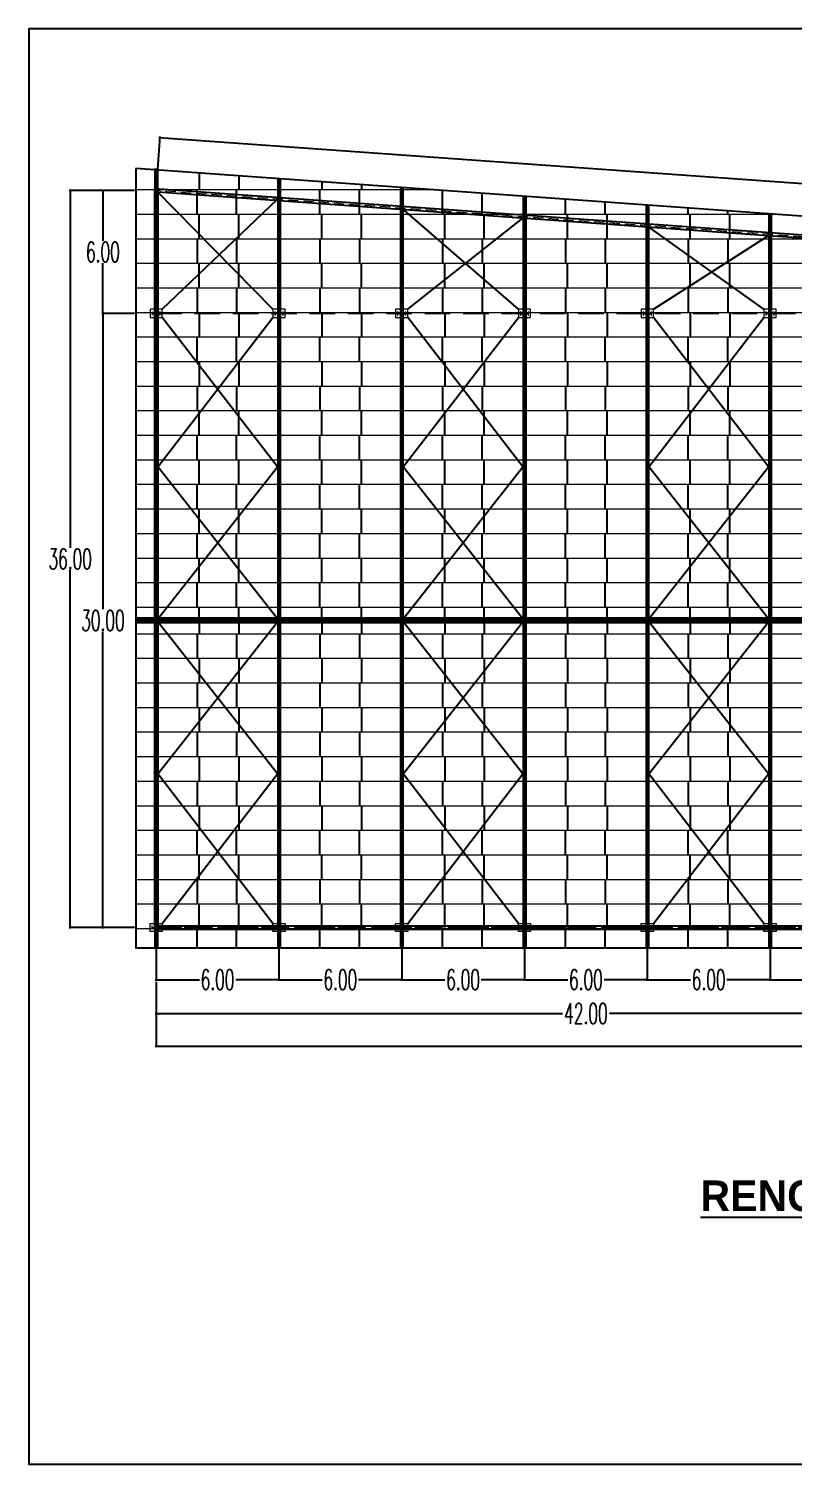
# Model space of a CAD drawing. Header units: millimetres. Extents: x 2175 to 3376, y 1504 to 1740.
# Drawn here: x 2669.8 to 2707.1, y 1505.2 to 1575.3 of the extents above; entities that cross this region are included whole.
import ezdxf

# ---------------------------------------------------------------- set-up
doc = ezdxf.new("R2010")
doc.units = ezdxf.units.MM
doc.linetypes.add('HIDDEN', pattern=[0.375, 0.25, -0.125])
for name, color, linetype in [('Atap', 3, 'Continuous'), ('GR', 7, 'Continuous'), ('KOP TEKS', 1, 'Continuous')]:
    doc.layers.add(name, color=color, linetype=linetype)
for name, color, linetype, lineweight in [('GRS-TIPIS', 253, 'Continuous', 9), ('HAT', 8, 'Continuous', 9), ('Pondasi', 6, 'Continuous', 9)]:
    doc.layers.add(name, color=color, linetype=linetype, lineweight=lineweight)
doc.styles.add('-DIM2', font='simplex.shx', dxfattribs={"width": 0.55})
doc.styles.get("Standard").update_dxf_attribs({"font": 'arial.ttf'})
doc.dimstyles.new('DENAH KANTOR', dxfattribs={"dimtxt": 1, "dimasz": 0.05, "dimexe": 0.05, "dimexo": 0.05, "dimgap": 0.05, "dimtad": 0, "dimtih": 1, "dimtoh": 1, "dimzin": 0, "dimdsep": 46, "dimtxsty": '-DIM2', "dimblk": 'ARCHTICK', "dimcen": 0.3, "dimdle": 0.05, "dimclrd": 1, "dimclre": 1, "dimclrt": 7, "dimadec": 0, "dimazin": 0, "dimtfac": 1, "dimtix": 1, "dimtofl": 0, "dimtmove": 0, "dimatfit": 3, "dimldrblk": 'ARCHTICK', "dimfxl": 1, "dimtolj": 1, "dimtzin": 0, "dimarcsym": 0})

# ---------------------------------------------------------------- blocks, each defined once
blk = doc.blocks.new('WF300')
at = {"layer": 'Pondasi'}
for p, q in [((4219.418, -131.977), (4219.418, -132.102)), ((4219.698, -132.102), (4219.698, -131.977)), ((4219.408, -132.102), (4219.418, -132.102)), ((4219.418, -132.034), (4219.698, -132.034)), ((4219.418, -132.044), (4219.698, -132.044)), ((4219.558, -132.044), (4219.558, -132.034)), ((4219.698, -132.102), (4219.708, -132.102))]:
    blk.add_line(p, q, dxfattribs=at)
blk.add_lwpolyline([(4219.783, -132.189), (4219.783, -131.889), (4219.333, -131.889), (4219.333, -132.189)], close=True, dxfattribs=at)
for points in [[(4219.418, -131.977), (4219.408, -131.977), (4219.408, -132.102)], [(4219.708, -132.102), (4219.708, -131.977), (4219.698, -131.977)]]:
    blk.add_lwpolyline(points, dxfattribs=at)
blk = doc.blocks.new('_ArchTick')
at = {"color": 0, "linetype": 'ByBlock', "const_width": 0.15}
blk.add_lwpolyline([(-0.5, -0.5), (0.5, 0.5)], dxfattribs=at)
blk = doc.blocks.new('*D1003')
at = {"layer": 'Defpoints', "color": 0, "linetype": 'Continuous', "transparency": 16777216}
for p in [(2674.993, 1567.409), (2673.393, 1561.409), (2674.993, 1561.409)]:
    blk.add_point(p, dxfattribs=at)
at = {"layer": 'GR', "color": 1, "linetype": 'Continuous', "lineweight": -2, "transparency": 16777216}
for p, q in [((2674.943, 1567.409), (2673.343, 1567.409)), ((2673.393, 1567.459), (2673.393, 1564.959)), ((2673.393, 1561.359), (2673.393, 1563.859)), ((2674.943, 1561.409), (2673.343, 1561.409))]:
    blk.add_line(p, q, dxfattribs=at)
at = {"layer": 'GR', "color": 1, "linetype": 'Continuous', "lineweight": -2, "transparency": 16777216, "xscale": 0.05, "yscale": 0.05, "zscale": 0.05}
for p, rotation in [((2673.393, 1567.409), 90), ((2673.393, 1561.409), 270)]:
    blk.add_blockref('_ArchTick', p, dxfattribs=dict(at, rotation=rotation))
at = {"layer": 'GR', "color": 7, "linetype": 'Continuous', "transparency": 16777216, "insert": (2673.393, 1564.409), "char_height": 1, "attachment_point": 5, "style": '-DIM2'}
blk.add_mtext('\\A1;6.00', dxfattribs=at)
blk = doc.blocks.new('*D1004')
at = {"layer": 'Defpoints', "color": 0, "linetype": 'Continuous', "transparency": 16777216}
for p in [(2674.993, 1561.409), (2673.393, 1531.409), (2674.993, 1531.409)]:
    blk.add_point(p, dxfattribs=at)
at = {"layer": 'GR', "color": 1, "linetype": 'Continuous', "lineweight": -2, "transparency": 16777216}
for p, q in [((2674.943, 1561.409), (2673.343, 1561.409)), ((2673.393, 1561.459), (2673.393, 1546.959)), ((2673.393, 1531.359), (2673.393, 1545.859)), ((2674.943, 1531.409), (2673.343, 1531.409))]:
    blk.add_line(p, q, dxfattribs=at)
at = {"layer": 'GR', "color": 1, "linetype": 'Continuous', "lineweight": -2, "transparency": 16777216, "xscale": 0.05, "yscale": 0.05, "zscale": 0.05}
for p, rotation in [((2673.393, 1561.409), 90), ((2673.393, 1531.409), 270)]:
    blk.add_blockref('_ArchTick', p, dxfattribs=dict(at, rotation=rotation))
at = {"layer": 'GR', "color": 7, "linetype": 'Continuous', "transparency": 16777216, "insert": (2673.393, 1546.409), "char_height": 1, "attachment_point": 5, "style": '-DIM2'}
blk.add_mtext('\\A1;30.00', dxfattribs=at)
blk = doc.blocks.new('*D1005')
at = {"layer": 'Defpoints', "color": 0, "linetype": 'Continuous', "transparency": 16777216}
for p in [(2673.393, 1567.409), (2671.793, 1531.409), (2673.393, 1531.409)]:
    blk.add_point(p, dxfattribs=at)
at = {"layer": 'GR', "color": 1, "linetype": 'Continuous', "lineweight": -2, "transparency": 16777216}
for p, q in [((2673.343, 1567.409), (2671.743, 1567.409)), ((2671.793, 1567.459), (2671.793, 1549.959)), ((2671.793, 1531.359), (2671.793, 1548.859)), ((2673.343, 1531.409), (2671.743, 1531.409))]:
    blk.add_line(p, q, dxfattribs=at)
at = {"layer": 'GR', "color": 1, "linetype": 'Continuous', "lineweight": -2, "transparency": 16777216, "xscale": 0.05, "yscale": 0.05, "zscale": 0.05}
for p, rotation in [((2671.793, 1567.409), 90), ((2671.793, 1531.409), 270)]:
    blk.add_blockref('_ArchTick', p, dxfattribs=dict(at, rotation=rotation))
at = {"layer": 'GR', "color": 7, "linetype": 'Continuous', "transparency": 16777216, "insert": (2671.793, 1549.409), "char_height": 1, "attachment_point": 5, "style": '-DIM2'}
blk.add_mtext('\\A1;36.00', dxfattribs=at)
blk = doc.blocks.new('*D1006')
at = {"layer": 'Defpoints', "color": 0, "linetype": 'Continuous', "transparency": 16777216}
for p in [(2675.993, 1528.809), (2717.993, 1528.809), (2717.993, 1527.209)]:
    blk.add_point(p, dxfattribs=at)
at = {"layer": 'GR', "color": 1, "linetype": 'Continuous', "lineweight": -2, "transparency": 16777216}
for p, q in [((2675.993, 1528.759), (2675.993, 1527.159)), ((2717.993, 1528.759), (2717.993, 1527.159)), ((2675.943, 1527.209), (2695.843, 1527.209)), ((2718.043, 1527.209), (2698.143, 1527.209))]:
    blk.add_line(p, q, dxfattribs=at)
at = {"layer": 'GR', "color": 1, "linetype": 'Continuous', "lineweight": -2, "transparency": 16777216, "xscale": 0.05, "yscale": 0.05, "zscale": 0.05, "rotation": 180}
blk.add_blockref('_ArchTick', (2675.993, 1527.209), dxfattribs=at)
at = {"layer": 'GR', "color": 1, "linetype": 'Continuous', "lineweight": -2, "transparency": 16777216, "xscale": 0.05, "yscale": 0.05, "zscale": 0.05}
blk.add_blockref('_ArchTick', (2717.993, 1527.209), dxfattribs=at)
at = {"layer": 'GR', "color": 7, "linetype": 'Continuous', "transparency": 16777216, "insert": (2696.993, 1527.209), "char_height": 1, "attachment_point": 5, "style": '-DIM2'}
blk.add_mtext('\\A1;42.00', dxfattribs=at)
blk = doc.blocks.new('*D1009')
at = {"layer": 'Defpoints', "color": 0, "linetype": 'Continuous', "transparency": 16777216}
for p in [(2676.065, 1568.406), (2760.179, 1564.002), (2760.065, 1562.406)]:
    blk.add_point(p, dxfattribs=at)
at = {"layer": 'GR', "color": 1, "linetype": 'Continuous', "lineweight": -2, "transparency": 16777216}
for p, q in [((2676.068, 1568.456), (2676.182, 1570.052)), ((2676.129, 1570.006), (2717.146, 1567.076)), ((2760.228, 1563.999), (2719.211, 1566.929)), ((2760.068, 1562.456), (2760.182, 1564.052))]:
    blk.add_line(p, q, dxfattribs=at)
at = {"layer": 'GR', "color": 1, "linetype": 'Continuous', "lineweight": -2, "transparency": 16777216, "xscale": 0.05, "yscale": 0.05, "zscale": 0.05}
for p, rotation in [((2676.179, 1570.002), 175.914383220025), ((2760.179, 1564.002), 355.914383220025)]:
    blk.add_blockref('_ArchTick', p, dxfattribs=dict(at, rotation=rotation))
at = {"layer": 'GR', "color": 7, "linetype": 'Continuous', "transparency": 16777216, "insert": (2718.179, 1567.002), "char_height": 1, "attachment_point": 5, "style": '-DIM2'}
blk.add_mtext('\\A1;84.21', dxfattribs=at)
blk = doc.blocks.new('*D1010')
at = {"layer": 'Defpoints', "color": 0, "linetype": 'Continuous', "transparency": 16777216}
for p in [(2675.993, 1527.209), (2759.993, 1527.209), (2759.993, 1525.609)]:
    blk.add_point(p, dxfattribs=at)
at = {"layer": 'GR', "color": 1, "linetype": 'Continuous', "lineweight": -2, "transparency": 16777216}
for p, q in [((2675.993, 1527.159), (2675.993, 1525.559)), ((2759.993, 1527.159), (2759.993, 1525.559)), ((2675.943, 1525.609), (2716.843, 1525.609)), ((2760.043, 1525.609), (2719.143, 1525.609))]:
    blk.add_line(p, q, dxfattribs=at)
at = {"layer": 'GR', "color": 1, "linetype": 'Continuous', "lineweight": -2, "transparency": 16777216, "xscale": 0.05, "yscale": 0.05, "zscale": 0.05, "rotation": 180}
blk.add_blockref('_ArchTick', (2675.993, 1525.609), dxfattribs=at)
at = {"layer": 'GR', "color": 1, "linetype": 'Continuous', "lineweight": -2, "transparency": 16777216, "xscale": 0.05, "yscale": 0.05, "zscale": 0.05}
blk.add_blockref('_ArchTick', (2759.993, 1525.609), dxfattribs=at)
at = {"layer": 'GR', "color": 7, "linetype": 'Continuous', "transparency": 16777216, "insert": (2717.993, 1525.609), "char_height": 1, "attachment_point": 5, "style": '-DIM2'}
blk.add_mtext('\\A1;84.00', dxfattribs=at)
blk = doc.blocks.new('*D1011')
at = {"layer": 'Defpoints', "color": 0, "linetype": 'Continuous', "transparency": 16777216}
for p in [(2675.993, 1530.409), (2681.993, 1530.409), (2681.993, 1528.859)]:
    blk.add_point(p, dxfattribs=at)
at = {"layer": 'GR', "color": 1, "linetype": 'Continuous', "lineweight": -2, "transparency": 16777216}
for p, q in [((2675.993, 1530.359), (2675.993, 1528.809)), ((2681.993, 1530.359), (2681.993, 1528.809)), ((2675.943, 1528.859), (2678.105, 1528.859)), ((2682.043, 1528.859), (2679.881, 1528.859))]:
    blk.add_line(p, q, dxfattribs=at)
at = {"layer": 'GR', "color": 1, "linetype": 'Continuous', "lineweight": -2, "transparency": 16777216, "xscale": 0.05, "yscale": 0.05, "zscale": 0.05, "rotation": 180}
blk.add_blockref('_ArchTick', (2675.993, 1528.859), dxfattribs=at)
at = {"layer": 'GR', "color": 1, "linetype": 'Continuous', "lineweight": -2, "transparency": 16777216, "xscale": 0.05, "yscale": 0.05, "zscale": 0.05}
blk.add_blockref('_ArchTick', (2681.993, 1528.859), dxfattribs=at)
at = {"layer": 'GR', "color": 7, "linetype": 'Continuous', "transparency": 16777216, "insert": (2678.993, 1528.859), "char_height": 1, "attachment_point": 5, "style": '-DIM2'}
blk.add_mtext('\\A1;6.00', dxfattribs=at)
blk = doc.blocks.new('*D1012')
at = {"layer": 'Defpoints', "color": 0, "linetype": 'Continuous', "transparency": 16777216}
for p in [(2681.993, 1530.409), (2687.993, 1530.409), (2681.993, 1528.859)]:
    blk.add_point(p, dxfattribs=at)
at = {"layer": 'GR', "color": 1, "linetype": 'Continuous', "lineweight": -2, "transparency": 16777216}
for p, q in [((2681.993, 1530.359), (2681.993, 1528.809)), ((2687.993, 1530.359), (2687.993, 1528.809)), ((2681.943, 1528.859), (2684.105, 1528.859)), ((2688.043, 1528.859), (2685.881, 1528.859))]:
    blk.add_line(p, q, dxfattribs=at)
at = {"layer": 'GR', "color": 1, "linetype": 'Continuous', "lineweight": -2, "transparency": 16777216, "xscale": 0.05, "yscale": 0.05, "zscale": 0.05, "rotation": 180}
blk.add_blockref('_ArchTick', (2681.993, 1528.859), dxfattribs=at)
at = {"layer": 'GR', "color": 1, "linetype": 'Continuous', "lineweight": -2, "transparency": 16777216, "xscale": 0.05, "yscale": 0.05, "zscale": 0.05}
blk.add_blockref('_ArchTick', (2687.993, 1528.859), dxfattribs=at)
at = {"layer": 'GR', "color": 7, "linetype": 'Continuous', "transparency": 16777216, "insert": (2684.993, 1528.859), "char_height": 1, "attachment_point": 5, "style": '-DIM2'}
blk.add_mtext('\\A1;6.00', dxfattribs=at)
blk = doc.blocks.new('*D1013')
at = {"layer": 'Defpoints', "color": 0, "linetype": 'Continuous', "transparency": 16777216}
for p in [(2693.993, 1530.409), (2699.993, 1530.409), (2693.993, 1528.859)]:
    blk.add_point(p, dxfattribs=at)
at = {"layer": 'GR', "color": 1, "linetype": 'Continuous', "lineweight": -2, "transparency": 16777216}
for p, q in [((2693.993, 1530.359), (2693.993, 1528.809)), ((2699.993, 1530.359), (2699.993, 1528.809)), ((2693.943, 1528.859), (2696.105, 1528.859)), ((2700.043, 1528.859), (2697.881, 1528.859))]:
    blk.add_line(p, q, dxfattribs=at)
at = {"layer": 'GR', "color": 1, "linetype": 'Continuous', "lineweight": -2, "transparency": 16777216, "xscale": 0.05, "yscale": 0.05, "zscale": 0.05, "rotation": 180}
blk.add_blockref('_ArchTick', (2693.993, 1528.859), dxfattribs=at)
at = {"layer": 'GR', "color": 1, "linetype": 'Continuous', "lineweight": -2, "transparency": 16777216, "xscale": 0.05, "yscale": 0.05, "zscale": 0.05}
blk.add_blockref('_ArchTick', (2699.993, 1528.859), dxfattribs=at)
at = {"layer": 'GR', "color": 7, "linetype": 'Continuous', "transparency": 16777216, "insert": (2696.993, 1528.859), "char_height": 1, "attachment_point": 5, "style": '-DIM2'}
blk.add_mtext('\\A1;6.00', dxfattribs=at)
blk = doc.blocks.new('*D1014')
at = {"layer": 'Defpoints', "color": 0, "linetype": 'Continuous', "transparency": 16777216}
for p in [(2687.993, 1530.409), (2693.993, 1530.409), (2693.993, 1528.859)]:
    blk.add_point(p, dxfattribs=at)
at = {"layer": 'GR', "color": 1, "linetype": 'Continuous', "lineweight": -2, "transparency": 16777216}
for p, q in [((2687.993, 1530.359), (2687.993, 1528.809)), ((2693.993, 1530.359), (2693.993, 1528.809)), ((2687.943, 1528.859), (2690.105, 1528.859)), ((2694.043, 1528.859), (2691.881, 1528.859))]:
    blk.add_line(p, q, dxfattribs=at)
at = {"layer": 'GR', "color": 1, "linetype": 'Continuous', "lineweight": -2, "transparency": 16777216, "xscale": 0.05, "yscale": 0.05, "zscale": 0.05, "rotation": 180}
blk.add_blockref('_ArchTick', (2687.993, 1528.859), dxfattribs=at)
at = {"layer": 'GR', "color": 1, "linetype": 'Continuous', "lineweight": -2, "transparency": 16777216, "xscale": 0.05, "yscale": 0.05, "zscale": 0.05}
blk.add_blockref('_ArchTick', (2693.993, 1528.859), dxfattribs=at)
at = {"layer": 'GR', "color": 7, "linetype": 'Continuous', "transparency": 16777216, "insert": (2690.993, 1528.859), "char_height": 1, "attachment_point": 5, "style": '-DIM2'}
blk.add_mtext('\\A1;6.00', dxfattribs=at)
blk = doc.blocks.new('*D1017')
at = {"layer": 'Defpoints', "color": 0, "linetype": 'Continuous', "transparency": 16777216}
for p in [(2699.993, 1530.409), (2705.993, 1530.409), (2705.993, 1528.859)]:
    blk.add_point(p, dxfattribs=at)
at = {"layer": 'GR', "color": 1, "linetype": 'Continuous', "lineweight": -2, "transparency": 16777216}
for p, q in [((2699.993, 1530.359), (2699.993, 1528.809)), ((2705.993, 1530.359), (2705.993, 1528.809)), ((2699.943, 1528.859), (2702.105, 1528.859)), ((2706.043, 1528.859), (2703.881, 1528.859))]:
    blk.add_line(p, q, dxfattribs=at)
at = {"layer": 'GR', "color": 1, "linetype": 'Continuous', "lineweight": -2, "transparency": 16777216, "xscale": 0.05, "yscale": 0.05, "zscale": 0.05, "rotation": 180}
blk.add_blockref('_ArchTick', (2699.993, 1528.859), dxfattribs=at)
at = {"layer": 'GR', "color": 1, "linetype": 'Continuous', "lineweight": -2, "transparency": 16777216, "xscale": 0.05, "yscale": 0.05, "zscale": 0.05}
blk.add_blockref('_ArchTick', (2705.993, 1528.859), dxfattribs=at)
at = {"layer": 'GR', "color": 7, "linetype": 'Continuous', "transparency": 16777216, "insert": (2702.993, 1528.859), "char_height": 1, "attachment_point": 5, "style": '-DIM2'}
blk.add_mtext('\\A1;6.00', dxfattribs=at)
blk = doc.blocks.new('*D1018')
at = {"layer": 'Defpoints', "color": 0, "linetype": 'Continuous', "transparency": 16777216}
for p in [(2705.993, 1530.409), (2711.993, 1530.409), (2705.993, 1528.859)]:
    blk.add_point(p, dxfattribs=at)
at = {"layer": 'GR', "color": 1, "linetype": 'Continuous', "lineweight": -2, "transparency": 16777216}
for p, q in [((2705.993, 1530.359), (2705.993, 1528.809)), ((2711.993, 1530.359), (2711.993, 1528.809)), ((2705.943, 1528.859), (2708.105, 1528.859)), ((2712.043, 1528.859), (2709.881, 1528.859))]:
    blk.add_line(p, q, dxfattribs=at)
at = {"layer": 'GR', "color": 1, "linetype": 'Continuous', "lineweight": -2, "transparency": 16777216, "xscale": 0.05, "yscale": 0.05, "zscale": 0.05, "rotation": 180}
blk.add_blockref('_ArchTick', (2705.993, 1528.859), dxfattribs=at)
at = {"layer": 'GR', "color": 1, "linetype": 'Continuous', "lineweight": -2, "transparency": 16777216, "xscale": 0.05, "yscale": 0.05, "zscale": 0.05}
blk.add_blockref('_ArchTick', (2711.993, 1528.859), dxfattribs=at)
at = {"layer": 'GR', "color": 7, "linetype": 'Continuous', "transparency": 16777216, "insert": (2708.993, 1528.859), "char_height": 1, "attachment_point": 5, "style": '-DIM2'}
blk.add_mtext('\\A1;6.00', dxfattribs=at)

msp = doc.modelspace()

# ---------------------------------------------------------------- linework, layer by layer
at = {"color": 1}
for p, q in [((2675.993, 1568.483), (2675.993, 1530.409)), ((2678.093, 1568.261), (2678.093, 1567.459)), ((2680.027, 1568.123), (2680.027, 1567.459)), ((2681.993, 1567.983), (2681.993, 1530.409)), ((2684.093, 1567.833), (2684.093, 1567.459)), ((2686.027, 1567.695), (2686.027, 1567.459)), ((2687.993, 1567.554), (2687.993, 1530.409)), ((2677.993, 1566.259), (2677.993, 1567.459)), ((2679.927, 1566.259), (2679.927, 1567.459)), ((2683.993, 1566.259), (2683.993, 1567.459)), ((2685.927, 1566.259), (2685.927, 1567.459)), ((2689.993, 1566.259), (2689.993, 1567.411)), ((2691.927, 1566.259), (2691.927, 1567.273)), ((2693.993, 1567.126), (2693.993, 1530.409)), ((2695.993, 1566.259), (2695.993, 1566.983)), ((2697.927, 1566.259), (2697.927, 1566.845)), ((2678.093, 1565.059), (2678.093, 1566.259)), ((2680.027, 1565.059), (2680.027, 1566.259)), ((2684.093, 1565.059), (2684.093, 1566.259)), ((2686.027, 1565.059), (2686.027, 1566.259)), ((2690.093, 1565.059), (2690.093, 1566.259)), ((2692.027, 1565.059), (2692.027, 1566.259)), ((2696.093, 1565.059), (2696.093, 1566.259)), ((2698.027, 1565.059), (2698.027, 1566.259)), ((2699.993, 1566.697), (2699.993, 1530.409)), ((2701.993, 1566.259), (2701.993, 1566.554)), ((2702.093, 1565.059), (2702.093, 1566.259)), ((2703.927, 1566.259), (2703.927, 1566.416)), ((2704.027, 1565.059), (2704.027, 1566.259)), ((2705.993, 1566.269), (2705.993, 1530.409)), ((2677.993, 1565.059), (2677.993, 1563.859)), ((2679.927, 1565.059), (2679.927, 1563.859)), ((2683.993, 1565.059), (2683.993, 1563.859)), ((2685.927, 1565.059), (2685.927, 1563.859)), ((2689.993, 1565.059), (2689.993, 1563.859)), ((2691.927, 1565.059), (2691.927, 1563.859)), ((2695.993, 1565.059), (2695.993, 1563.859)), ((2697.927, 1565.059), (2697.927, 1563.859)), ((2701.993, 1565.059), (2701.993, 1563.859)), ((2703.927, 1565.059), (2703.927, 1563.859)), ((2678.093, 1562.659), (2678.093, 1563.859)), ((2680.027, 1562.659), (2680.027, 1563.859)), ((2684.093, 1562.659), (2684.093, 1563.859)), ((2686.027, 1562.659), (2686.027, 1563.859)), ((2690.093, 1562.659), (2690.093, 1563.859)), ((2692.027, 1562.659), (2692.027, 1563.859)), ((2696.093, 1562.659), (2696.093, 1563.859)), ((2698.027, 1562.659), (2698.027, 1563.859)), ((2702.093, 1562.659), (2702.093, 1563.859)), ((2704.027, 1562.659), (2704.027, 1563.859)), ((2677.993, 1562.659), (2677.993, 1561.459)), ((2679.927, 1562.659), (2679.927, 1561.459)), ((2683.993, 1562.659), (2683.993, 1561.459)), ((2685.927, 1562.659), (2685.927, 1561.459)), ((2689.993, 1562.659), (2689.993, 1561.459)), ((2691.927, 1562.659), (2691.927, 1561.459)), ((2695.993, 1562.659), (2695.993, 1561.459)), ((2697.927, 1562.659), (2697.927, 1561.459)), ((2701.993, 1562.659), (2701.993, 1561.459)), ((2703.927, 1562.659), (2703.927, 1561.459)), ((2678.093, 1561.459), (2678.093, 1560.259)), ((2680.027, 1561.459), (2680.027, 1560.259)), ((2684.093, 1561.459), (2684.093, 1560.259)), ((2686.027, 1561.459), (2686.027, 1560.259)), ((2690.093, 1561.459), (2690.093, 1560.259)), ((2692.027, 1561.459), (2692.027, 1560.259)), ((2696.093, 1561.459), (2696.093, 1560.259)), ((2698.027, 1561.459), (2698.027, 1560.259)), ((2702.093, 1561.459), (2702.093, 1560.259)), ((2704.027, 1561.459), (2704.027, 1560.259)), ((2677.993, 1559.059), (2677.993, 1560.259)), ((2679.927, 1559.059), (2679.927, 1560.259)), ((2683.993, 1559.059), (2683.993, 1560.259)), ((2685.927, 1559.059), (2685.927, 1560.259)), ((2689.993, 1559.059), (2689.993, 1560.259)), ((2691.927, 1559.059), (2691.927, 1560.259)), ((2695.993, 1559.059), (2695.993, 1560.259)), ((2697.927, 1559.059), (2697.927, 1560.259)), ((2701.993, 1559.059), (2701.993, 1560.259)), ((2703.927, 1559.059), (2703.927, 1560.259)), ((2678.093, 1559.059), (2678.093, 1557.859)), ((2680.027, 1559.059), (2680.027, 1557.859)), ((2684.093, 1559.059), (2684.093, 1557.859)), ((2686.027, 1559.059), (2686.027, 1557.859)), ((2690.093, 1559.059), (2690.093, 1557.859)), ((2692.027, 1559.059), (2692.027, 1557.859)), ((2696.093, 1559.059), (2696.093, 1557.859)), ((2698.027, 1559.059), (2698.027, 1557.859)), ((2702.093, 1559.059), (2702.093, 1557.859)), ((2704.027, 1559.059), (2704.027, 1557.859)), ((2677.993, 1557.859), (2677.993, 1556.659)), ((2679.927, 1557.859), (2679.927, 1556.659)), ((2683.993, 1557.859), (2683.993, 1556.659)), ((2685.927, 1557.859), (2685.927, 1556.659)), ((2689.993, 1557.859), (2689.993, 1556.659)), ((2691.927, 1557.859), (2691.927, 1556.659)), ((2695.993, 1557.859), (2695.993, 1556.659)), ((2697.927, 1557.859), (2697.927, 1556.659)), ((2701.993, 1557.859), (2701.993, 1556.659)), ((2703.927, 1557.859), (2703.927, 1556.659)), ((2678.093, 1555.459), (2678.093, 1556.659)), ((2680.027, 1555.459), (2680.027, 1556.659)), ((2684.093, 1555.459), (2684.093, 1556.659)), ((2686.027, 1555.459), (2686.027, 1556.659)), ((2690.093, 1555.459), (2690.093, 1556.659)), ((2692.027, 1555.459), (2692.027, 1556.659)), ((2696.093, 1555.459), (2696.093, 1556.659)), ((2698.027, 1555.459), (2698.027, 1556.659)), ((2702.093, 1555.459), (2702.093, 1556.659)), ((2704.027, 1555.459), (2704.027, 1556.659)), ((2677.993, 1554.259), (2677.993, 1555.459)), ((2679.927, 1554.259), (2679.927, 1555.459)), ((2683.993, 1554.259), (2683.993, 1555.459)), ((2685.927, 1554.259), (2685.927, 1555.459)), ((2689.993, 1554.259), (2689.993, 1555.459)), ((2691.927, 1554.259), (2691.927, 1555.459)), ((2695.993, 1554.259), (2695.993, 1555.459)), ((2697.927, 1554.259), (2697.927, 1555.459)), ((2701.993, 1554.259), (2701.993, 1555.459)), ((2703.927, 1554.259), (2703.927, 1555.459)), ((2678.093, 1553.059), (2678.093, 1554.259)), ((2680.027, 1553.059), (2680.027, 1554.259)), ((2684.093, 1553.059), (2684.093, 1554.259)), ((2686.027, 1553.059), (2686.027, 1554.259)), ((2690.093, 1553.059), (2690.093, 1554.259)), ((2692.027, 1553.059), (2692.027, 1554.259)), ((2696.093, 1553.059), (2696.093, 1554.259)), ((2698.027, 1553.059), (2698.027, 1554.259)), ((2702.093, 1553.059), (2702.093, 1554.259)), ((2704.027, 1553.059), (2704.027, 1554.259)), ((2677.993, 1551.859), (2677.993, 1553.059)), ((2679.927, 1551.859), (2679.927, 1553.059)), ((2683.993, 1551.859), (2683.993, 1553.059)), ((2685.927, 1551.859), (2685.927, 1553.059)), ((2689.993, 1551.859), (2689.993, 1553.059)), ((2691.927, 1551.859), (2691.927, 1553.059)), ((2695.993, 1551.859), (2695.993, 1553.059)), ((2697.927, 1551.859), (2697.927, 1553.059)), ((2701.993, 1551.859), (2701.993, 1553.059)), ((2703.927, 1551.859), (2703.927, 1553.059)), ((2678.093, 1550.659), (2678.093, 1551.859)), ((2680.027, 1550.659), (2680.027, 1551.859)), ((2684.093, 1550.659), (2684.093, 1551.859)), ((2686.027, 1550.659), (2686.027, 1551.859)), ((2690.093, 1550.659), (2690.093, 1551.859)), ((2692.027, 1550.659), (2692.027, 1551.859)), ((2696.093, 1550.659), (2696.093, 1551.859)), ((2698.027, 1550.659), (2698.027, 1551.859)), ((2702.093, 1550.659), (2702.093, 1551.859)), ((2704.027, 1550.659), (2704.027, 1551.859)), ((2677.993, 1549.459), (2677.993, 1550.659)), ((2679.927, 1549.459), (2679.927, 1550.659)), ((2683.993, 1549.459), (2683.993, 1550.659)), ((2685.927, 1549.459), (2685.927, 1550.659)), ((2689.993, 1549.459), (2689.993, 1550.659)), ((2691.927, 1549.459), (2691.927, 1550.659)), ((2695.993, 1549.459), (2695.993, 1550.659)), ((2697.927, 1549.459), (2697.927, 1550.659)), ((2701.993, 1549.459), (2701.993, 1550.659)), ((2703.927, 1549.459), (2703.927, 1550.659)), ((2678.093, 1548.259), (2678.093, 1549.459)), ((2680.027, 1548.259), (2680.027, 1549.459)), ((2684.093, 1548.259), (2684.093, 1549.459)), ((2686.027, 1548.259), (2686.027, 1549.459)), ((2690.093, 1548.259), (2690.093, 1549.459)), ((2692.027, 1548.259), (2692.027, 1549.459)), ((2696.093, 1548.259), (2696.093, 1549.459)), ((2698.027, 1548.259), (2698.027, 1549.459)), ((2702.093, 1548.259), (2702.093, 1549.459)), ((2704.027, 1548.259), (2704.027, 1549.459)), ((2677.993, 1547.059), (2677.993, 1548.259)), ((2679.927, 1547.059), (2679.927, 1548.259)), ((2683.993, 1547.059), (2683.993, 1548.259)), ((2685.927, 1547.059), (2685.927, 1548.259)), ((2689.993, 1547.059), (2689.993, 1548.259)), ((2691.927, 1547.059), (2691.927, 1548.259)), ((2695.993, 1547.059), (2695.993, 1548.259)), ((2697.927, 1547.059), (2697.927, 1548.259)), ((2701.993, 1547.059), (2701.993, 1548.259)), ((2703.927, 1547.059), (2703.927, 1548.259)), ((2678.093, 1546.409), (2678.093, 1547.059)), ((2680.027, 1546.409), (2680.027, 1547.059)), ((2684.093, 1546.409), (2684.093, 1547.059)), ((2686.027, 1546.409), (2686.027, 1547.059)), ((2690.093, 1546.409), (2690.093, 1547.059)), ((2692.027, 1546.409), (2692.027, 1547.059)), ((2696.093, 1546.409), (2696.093, 1547.059)), ((2698.027, 1546.409), (2698.027, 1547.059)), ((2702.093, 1546.409), (2702.093, 1547.059)), ((2704.027, 1546.409), (2704.027, 1547.059)), ((2674.993, 1546.409), (2760.993, 1546.409)), ((2677.993, 1545.759), (2677.993, 1544.559)), ((2678.093, 1546.409), (2678.093, 1545.759)), ((2679.927, 1545.759), (2679.927, 1544.559)), ((2680.027, 1546.409), (2680.027, 1545.759)), ((2683.993, 1545.759), (2683.993, 1544.559)), ((2684.093, 1546.409), (2684.093, 1545.759)), ((2685.927, 1545.759), (2685.927, 1544.559)), ((2686.027, 1546.409), (2686.027, 1545.759)), ((2689.993, 1545.759), (2689.993, 1544.559)), ((2690.093, 1546.409), (2690.093, 1545.759)), ((2691.927, 1545.759), (2691.927, 1544.559)), ((2692.027, 1546.409), (2692.027, 1545.759)), ((2695.993, 1545.759), (2695.993, 1544.559)), ((2696.093, 1546.409), (2696.093, 1545.759)), ((2697.927, 1545.759), (2697.927, 1544.559)), ((2698.027, 1546.409), (2698.027, 1545.759)), ((2701.993, 1545.759), (2701.993, 1544.559)), ((2702.093, 1546.409), (2702.093, 1545.759)), ((2703.927, 1545.759), (2703.927, 1544.559)), ((2704.027, 1546.409), (2704.027, 1545.759)), ((2678.093, 1544.559), (2678.093, 1543.359)), ((2680.027, 1544.559), (2680.027, 1543.359)), ((2684.093, 1544.559), (2684.093, 1543.359)), ((2686.027, 1544.559), (2686.027, 1543.359)), ((2690.093, 1544.559), (2690.093, 1543.359)), ((2692.027, 1544.559), (2692.027, 1543.359)), ((2696.093, 1544.559), (2696.093, 1543.359)), ((2698.027, 1544.559), (2698.027, 1543.359)), ((2702.093, 1544.559), (2702.093, 1543.359)), ((2704.027, 1544.559), (2704.027, 1543.359)), ((2677.993, 1543.359), (2677.993, 1542.159)), ((2679.927, 1543.359), (2679.927, 1542.159)), ((2683.993, 1543.359), (2683.993, 1542.159)), ((2685.927, 1543.359), (2685.927, 1542.159)), ((2689.993, 1543.359), (2689.993, 1542.159)), ((2691.927, 1543.359), (2691.927, 1542.159)), ((2695.993, 1543.359), (2695.993, 1542.159)), ((2697.927, 1543.359), (2697.927, 1542.159)), ((2701.993, 1543.359), (2701.993, 1542.159)), ((2703.927, 1543.359), (2703.927, 1542.159)), ((2678.093, 1542.159), (2678.093, 1540.959)), ((2680.027, 1542.159), (2680.027, 1540.959)), ((2684.093, 1542.159), (2684.093, 1540.959)), ((2686.027, 1542.159), (2686.027, 1540.959)), ((2690.093, 1542.159), (2690.093, 1540.959)), ((2692.027, 1542.159), (2692.027, 1540.959)), ((2696.093, 1542.159), (2696.093, 1540.959)), ((2698.027, 1542.159), (2698.027, 1540.959)), ((2702.093, 1542.159), (2702.093, 1540.959)), ((2704.027, 1542.159), (2704.027, 1540.959)), ((2677.993, 1540.959), (2677.993, 1539.759)), ((2679.927, 1540.959), (2679.927, 1539.759)), ((2683.993, 1540.959), (2683.993, 1539.759)), ((2685.927, 1540.959), (2685.927, 1539.759)), ((2689.993, 1540.959), (2689.993, 1539.759)), ((2691.927, 1540.959), (2691.927, 1539.759)), ((2695.993, 1540.959), (2695.993, 1539.759)), ((2697.927, 1540.959), (2697.927, 1539.759)), ((2701.993, 1540.959), (2701.993, 1539.759)), ((2703.927, 1540.959), (2703.927, 1539.759)), ((2678.093, 1539.759), (2678.093, 1538.559)), ((2680.027, 1539.759), (2680.027, 1538.559)), ((2684.093, 1539.759), (2684.093, 1538.559)), ((2686.027, 1539.759), (2686.027, 1538.559)), ((2690.093, 1539.759), (2690.093, 1538.559)), ((2692.027, 1539.759), (2692.027, 1538.559)), ((2696.093, 1539.759), (2696.093, 1538.559)), ((2698.027, 1539.759), (2698.027, 1538.559)), ((2702.093, 1539.759), (2702.093, 1538.559)), ((2704.027, 1539.759), (2704.027, 1538.559)), ((2677.993, 1538.559), (2677.993, 1537.359)), ((2679.927, 1538.559), (2679.927, 1537.359)), ((2683.993, 1538.559), (2683.993, 1537.359)), ((2685.927, 1538.559), (2685.927, 1537.359)), ((2689.993, 1538.559), (2689.993, 1537.359)), ((2691.927, 1538.559), (2691.927, 1537.359)), ((2695.993, 1538.559), (2695.993, 1537.359)), ((2697.927, 1538.559), (2697.927, 1537.359)), ((2701.993, 1538.559), (2701.993, 1537.359)), ((2703.927, 1538.559), (2703.927, 1537.359)), ((2678.093, 1537.359), (2678.093, 1536.159)), ((2680.027, 1537.359), (2680.027, 1536.159)), ((2684.093, 1537.359), (2684.093, 1536.159)), ((2686.027, 1537.359), (2686.027, 1536.159)), ((2690.093, 1537.359), (2690.093, 1536.159)), ((2692.027, 1537.359), (2692.027, 1536.159)), ((2696.093, 1537.359), (2696.093, 1536.159)), ((2698.027, 1537.359), (2698.027, 1536.159)), ((2702.093, 1537.359), (2702.093, 1536.159)), ((2704.027, 1537.359), (2704.027, 1536.159)), ((2677.993, 1534.959), (2677.993, 1536.159)), ((2679.927, 1534.959), (2679.927, 1536.159)), ((2683.993, 1534.959), (2683.993, 1536.159)), ((2685.927, 1534.959), (2685.927, 1536.159)), ((2689.993, 1534.959), (2689.993, 1536.159)), ((2691.927, 1534.959), (2691.927, 1536.159)), ((2695.993, 1534.959), (2695.993, 1536.159)), ((2697.927, 1534.959), (2697.927, 1536.159)), ((2701.993, 1534.959), (2701.993, 1536.159)), ((2703.927, 1534.959), (2703.927, 1536.159)), ((2678.093, 1533.759), (2678.093, 1534.959)), ((2680.027, 1533.759), (2680.027, 1534.959)), ((2684.093, 1533.759), (2684.093, 1534.959)), ((2686.027, 1533.759), (2686.027, 1534.959)), ((2690.093, 1533.759), (2690.093, 1534.959)), ((2692.027, 1533.759), (2692.027, 1534.959)), ((2696.093, 1533.759), (2696.093, 1534.959)), ((2698.027, 1533.759), (2698.027, 1534.959)), ((2702.093, 1533.759), (2702.093, 1534.959)), ((2704.027, 1533.759), (2704.027, 1534.959)), ((2677.993, 1533.759), (2677.993, 1532.559)), ((2679.927, 1533.759), (2679.927, 1532.559)), ((2683.993, 1533.759), (2683.993, 1532.559)), ((2685.927, 1533.759), (2685.927, 1532.559)), ((2689.993, 1533.759), (2689.993, 1532.559)), ((2691.927, 1533.759), (2691.927, 1532.559)), ((2695.993, 1533.759), (2695.993, 1532.559)), ((2697.927, 1533.759), (2697.927, 1532.559)), ((2701.993, 1533.759), (2701.993, 1532.559)), ((2703.927, 1533.759), (2703.927, 1532.559)), ((2678.093, 1531.409), (2678.093, 1532.559)), ((2680.027, 1531.409), (2680.027, 1532.559)), ((2684.093, 1531.409), (2684.093, 1532.559)), ((2686.027, 1531.409), (2686.027, 1532.559)), ((2690.093, 1531.409), (2690.093, 1532.559)), ((2692.027, 1531.409), (2692.027, 1532.559)), ((2696.093, 1531.409), (2696.093, 1532.559)), ((2698.027, 1531.409), (2698.027, 1532.559)), ((2702.093, 1531.409), (2702.093, 1532.559)), ((2704.027, 1531.409), (2704.027, 1532.559)), ((2677.993, 1530.409), (2677.993, 1531.409)), ((2679.927, 1530.409), (2679.927, 1531.409)), ((2683.993, 1530.409), (2683.993, 1531.409)), ((2685.927, 1530.409), (2685.927, 1531.409)), ((2689.993, 1530.409), (2689.993, 1531.409)), ((2691.927, 1530.409), (2691.927, 1531.409)), ((2695.993, 1530.409), (2695.993, 1531.409)), ((2697.927, 1530.409), (2697.927, 1531.409)), ((2701.993, 1530.409), (2701.993, 1531.409)), ((2703.927, 1530.409), (2703.927, 1531.409))]:
    msp.add_line(p, q, dxfattribs=at)
at = {"layer": 'Atap'}
for p, q in [((2681.693, 1561.609), (2675.993, 1567.409)), ((2676.293, 1561.609), (2681.918, 1566.986)), ((2693.693, 1561.609), (2687.993, 1566.552)), ((2705.693, 1561.609), (2699.993, 1565.695)), ((2700.293, 1561.609), (2705.993, 1565.266))]:
    msp.add_line(p, q, dxfattribs=at)
msp.add_lwpolyline([(2674.993, 1568.483), (2674.993, 1530.409), (2760.993, 1530.409), (2760.993, 1562.34)], close=True, dxfattribs=at)
for points in [[(2688.293, 1561.609), (2693.993, 1566.123)], [(2676.293, 1531.609), (2681.918, 1538.909), (2676.068, 1546.334), (2676.068, 1546.484), (2681.918, 1553.909), (2676.293, 1561.209)], [(2681.693, 1531.609), (2676.068, 1538.909), (2681.918, 1546.334), (2681.918, 1546.484), (2676.068, 1553.909), (2681.693, 1561.209)], [(2688.293, 1531.609), (2693.918, 1538.909), (2688.068, 1546.334), (2688.068, 1546.484), (2693.918, 1553.909), (2688.293, 1561.209)], [(2693.693, 1531.609), (2688.068, 1538.909), (2693.918, 1546.334), (2693.918, 1546.484), (2688.068, 1553.909), (2693.693, 1561.209)], [(2700.293, 1531.609), (2705.918, 1538.909), (2700.068, 1546.334), (2700.068, 1546.484), (2705.918, 1553.909), (2700.293, 1561.209)], [(2705.693, 1531.609), (2700.068, 1538.909), (2705.918, 1546.334), (2705.918, 1546.484), (2700.068, 1553.909), (2705.693, 1561.209)]]:
    msp.add_lwpolyline(points, dxfattribs=at)
at = {"layer": 'GR', "color": 0, "lineweight": 0}
for p, q in [((2675.918, 1568.483), (2675.918, 1530.409)), ((2676.068, 1568.483), (2676.068, 1530.409)), ((2681.918, 1567.988), (2681.918, 1530.409)), ((2682.068, 1567.978), (2682.068, 1530.409)), ((2687.918, 1567.56), (2687.918, 1530.409)), ((2688.068, 1567.549), (2688.068, 1530.409)), ((2693.918, 1567.131), (2693.918, 1530.409)), ((2694.068, 1567.12), (2694.068, 1530.409)), ((2699.918, 1566.703), (2699.918, 1530.409)), ((2700.068, 1566.692), (2700.068, 1530.409)), ((2705.918, 1566.274), (2705.918, 1530.409)), ((2706.068, 1566.263), (2706.068, 1530.409))]:
    msp.add_line(p, q, dxfattribs=at)
at = {"layer": 'GR', "lineweight": 50}
for p, q in [((2674.993, 1546.484), (2760.993, 1546.484)), ((2674.993, 1546.334), (2760.993, 1546.334))]:
    msp.add_line(p, q, dxfattribs=at)
at = {"layer": 'GR', "color": 144, "true_color": 0x00629d}
for points in [[(2675.918, 1567.489), (2675.918, 1531.334), (2760.068, 1531.334), (2760.068, 1561.479)], [(2676.068, 1567.328), (2676.068, 1531.484), (2759.918, 1531.484), (2759.918, 1561.339)]]:
    msp.add_lwpolyline(points, close=True, dxfattribs=at)
at = {"layer": 'GR', "color": 252, "linetype": 'HIDDEN', "lineweight": 0, "ltscale": 5, "true_color": 0x929696}
msp.add_lwpolyline([(2675.993, 1561.409), (2717.993, 1561.409), (2717.993, 1531.409), (2675.993, 1531.409)], close=True, dxfattribs=at)
at = {"layer": 'GRS-TIPIS', "linetype": 'HIDDEN', "ltscale": 2}
msp.add_lwpolyline([(2675.993, 1567.409), (2675.993, 1531.409), (2759.993, 1531.409), (2759.993, 1561.409)], close=True, dxfattribs=at)
at = {"layer": 'HAT'}
for p, q in [((2674.993, 1567.459), (2689.329, 1567.459)), ((2674.993, 1566.259), (2706.129, 1566.259)), ((2674.993, 1565.059), (2722.929, 1565.059)), ((2674.993, 1563.859), (2739.729, 1563.859)), ((2674.993, 1562.659), (2756.529, 1562.659)), ((2674.993, 1561.459), (2760.993, 1561.459)), ((2674.993, 1560.259), (2760.993, 1560.259)), ((2674.993, 1559.059), (2760.993, 1559.059)), ((2674.993, 1557.859), (2760.993, 1557.859)), ((2674.993, 1556.659), (2760.993, 1556.659)), ((2674.993, 1555.459), (2760.993, 1555.459)), ((2674.993, 1554.259), (2760.993, 1554.259)), ((2674.993, 1553.059), (2760.993, 1553.059)), ((2674.993, 1551.859), (2760.993, 1551.859)), ((2674.993, 1550.659), (2760.993, 1550.659)), ((2674.993, 1549.459), (2760.993, 1549.459)), ((2674.993, 1548.259), (2760.993, 1548.259)), ((2674.993, 1547.059), (2760.993, 1547.059)), ((2674.993, 1545.759), (2760.993, 1545.759)), ((2674.993, 1544.559), (2760.993, 1544.559)), ((2674.993, 1543.359), (2760.993, 1543.359)), ((2674.993, 1542.159), (2760.993, 1542.159)), ((2674.993, 1540.959), (2760.993, 1540.959)), ((2674.993, 1539.759), (2760.993, 1539.759)), ((2674.993, 1538.559), (2760.993, 1538.559)), ((2674.993, 1537.359), (2760.993, 1537.359)), ((2674.993, 1536.159), (2760.993, 1536.159)), ((2674.993, 1534.959), (2760.993, 1534.959)), ((2674.993, 1533.759), (2760.993, 1533.759)), ((2674.993, 1532.559), (2760.993, 1532.559)), ((2674.993, 1531.359), (2760.993, 1531.359))]:
    msp.add_line(p, q, dxfattribs=at)
at = {"layer": 'KOP TEKS', "color": 2}
msp.add_lwpolyline([(2768.955, 1505.184), (2768.955, 1575.317), (2669.766, 1575.317), (2669.766, 1505.184)], close=True, dxfattribs=at)

# ---------------------------------------------------------------- block references
at = {"layer": 'HAT', "yscale": 1.333333333319186, "zscale": 1.333333333319186}
for p, xscale, rotation in [((-2950.084, 1737.462), 1.333333333319186, 359.9999999260696), ((-2944.084, 1737.462), 1.333333333319186, 359.9999999260696), ((-2938.084, 1737.462), 1.333333333319186, 359.9999999260696), ((-2932.084, 1737.462), 1.333333333319186, 359.9999999260696), ((-2926.084, 1737.462), 1.333333333319186, 359.9999999260696), ((-2920.084, 1737.462), 1.333333333319186, 359.9999999260696), ((-2950.084, 1355.356), -1.333333333319186, 180.0000000739304), ((-2944.084, 1355.356), -1.333333333319186, 180.0000000739304), ((-2938.084, 1355.356), -1.333333333319186, 180.0000000739304), ((-2932.084, 1355.356), -1.333333333319186, 180.0000000739304), ((-2926.084, 1355.356), -1.333333333319186, 180.0000000739304), ((-2920.084, 1355.356), -1.333333333319186, 180.0000000739304)]:
    msp.add_blockref('WF300', p, dxfattribs=dict(at, xscale=xscale, rotation=rotation))

# ---------------------------------------------------------------- texts
at = {"insert": (2684.561, 1519.05), "char_height": 3.67023, "width": 68.26645, "attachment_point": 1}
msp.add_mtext('\\pxsm1,qc;{\\fBritannic Bold|b0|i0|c0|p34;\\H0.40869x;\\LRENC. ATAP GUDANG (TAHAP 2)\\H2.44683x;\\P\\H0.34058x;\\lSKALA 1:100}', dxfattribs=at)

# ---------------------------------------------------------------- dimensions: what is measured, and where the dimension line sits
at = {"layer": 'GR', "linetype": 'Continuous'}
dim = msp.add_aligned_dim(p1=(2676.065, 1568.406), p2=(2760.065, 1562.406), distance=1.6, dimstyle='DENAH KANTOR', dxfattribs=at)
dim.commit()
dim.dimension.update_dxf_attribs({"geometry": '*D1009', "text_midpoint": (2718.179, 1567.002)})
for base, p1, p2, angle, picture, middle in [((2671.793, 1531.409), (2673.393, 1567.409), (2673.393, 1531.409), 90, '*D1005', (2671.793, 1549.409)), ((2673.393, 1561.409), (2674.993, 1567.409), (2674.993, 1561.409), 90, '*D1003', (2673.393, 1564.409)), ((2673.393, 1531.409), (2674.993, 1561.409), (2674.993, 1531.409), 90, '*D1004', (2673.393, 1546.409)), ((2681.993, 1528.859), (2687.993, 1530.409), (2681.993, 1530.409), 180, '*D1012', (2684.993, 1528.859)), ((2693.993, 1528.859), (2699.993, 1530.409), (2693.993, 1530.409), 180, '*D1013', (2696.993, 1528.859)), ((2705.993, 1528.859), (2711.993, 1530.409), (2705.993, 1530.409), 180, '*D1018', (2708.993, 1528.859))]:
    dim = msp.add_linear_dim(base=base, p1=p1, p2=p2, angle=angle, dimstyle='DENAH KANTOR', dxfattribs=at)
    dim.commit()
    dim.dimension.update_dxf_attribs({"geometry": picture, "text_midpoint": middle})
for base, p1, p2, picture, middle in [((2681.993, 1528.859), (2675.993, 1530.409), (2681.993, 1530.409), '*D1011', (2678.993, 1528.859)), ((2693.993, 1528.859), (2687.993, 1530.409), (2693.993, 1530.409), '*D1014', (2690.993, 1528.859)), ((2705.993, 1528.859), (2699.993, 1530.409), (2705.993, 1530.409), '*D1017', (2702.993, 1528.859)), ((2717.993, 1527.209), (2675.993, 1528.809), (2717.993, 1528.809), '*D1006', (2696.993, 1527.209)), ((2759.993, 1525.609), (2675.993, 1527.209), (2759.993, 1527.209), '*D1010', (2717.993, 1525.609))]:
    dim = msp.add_linear_dim(base=base, p1=p1, p2=p2, dimstyle='DENAH KANTOR', dxfattribs=at)
    dim.commit()
    dim.dimension.update_dxf_attribs({"geometry": picture, "text_midpoint": middle})

doc.saveas('drawing.dxf')
